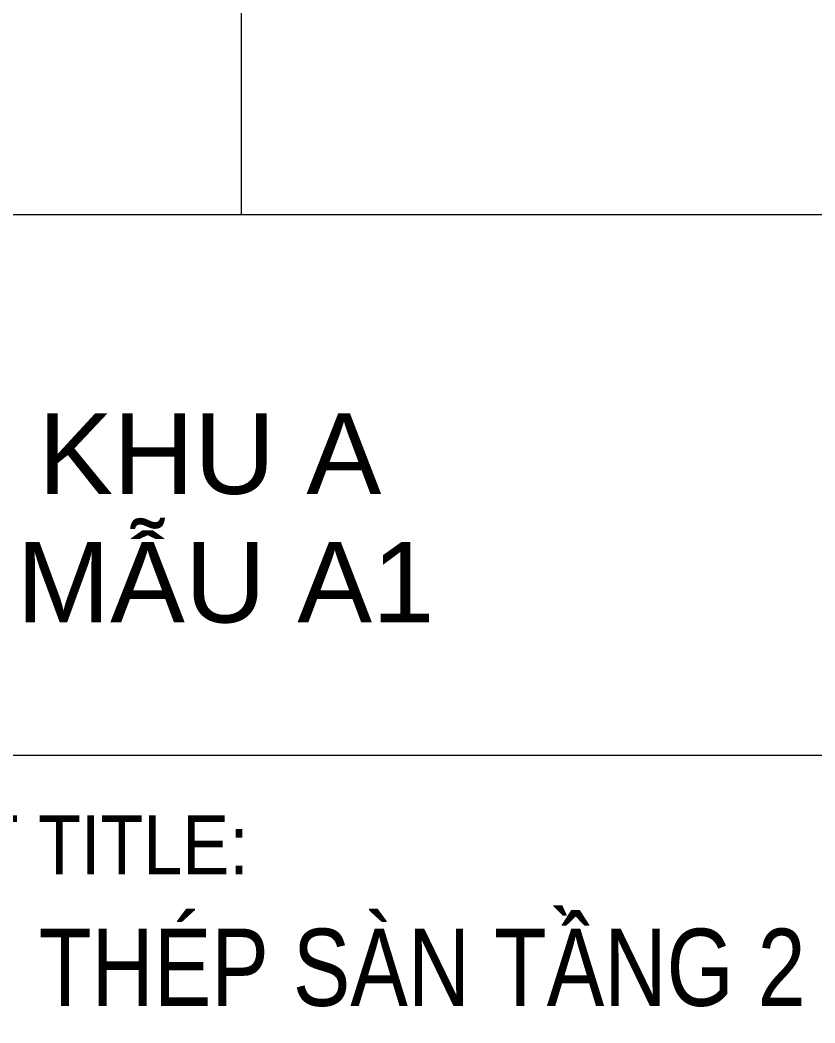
# Model space of a CAD drawing. Header units: inches. Extents: x -3538 to 66114, y -2541134 to 4288.
# Drawn here: x 34206 to 36678, y -85951 to -82832 of the extents above; entities that cross this region are included whole.
import ezdxf
from ezdxf.enums import TextEntityAlignment as Align

# ---------------------------------------------------------------- set-up
doc = ezdxf.new("R2010")
doc.units = ezdxf.units.IN
doc.header["$MEASUREMENT"] = 0
doc.layers.add('06.TEXT', color=2, linetype='Continuous')
for name, color, linetype, lineweight in [('KHUNGTEN', 7, 'Continuous', 20), ('Xref khung ten  A3 TKCS$0$A-KY HIEU', 34, 'Continuous', 20), ('Xref khung ten  A3 TKCS$0$A-TEXT', 9, 'Continuous', 18)]:
    doc.layers.add(name, color=color, linetype=linetype, lineweight=lineweight)
doc.styles.add('ARIAL', font='arial.ttf', dxfattribs={"width": 0.6})
doc.styles.add('Xref khung ten  A3 TKCS$0$AA - Arial - Regular', font='arial.ttf', dxfattribs={"height": 250})
doc.styles.add('Xref khung ten  A3 TKCS$0$ARIAL', font='arial.ttf')

# ---------------------------------------------------------------- blocks, each defined once
blk = doc.blocks.new('Xref khung ten  A3 TKCS')
at = {"layer": 'Xref khung ten  A3 TKCS$0$A-KY HIEU', "color": 0}
for p, q in [((-57346.043, -13881.291), (-57346.043, -13822.889)), ((-57376.705, -13881.291), (-57315.382, -13881.291)), ((-57376.705, -13898.111), (-57315.382, -13898.111))]:
    blk.add_line(p, q, dxfattribs=at)
at = {"layer": 'Xref khung ten  A3 TKCS$0$A-TEXT', "style": 'Xref khung ten  A3 TKCS$0$AA - Arial - Regular'}
for s, p in [('KHU A', (-57347.031, -13888.734)), ('MẪU A1', (-57346.538, -13892.734))]:
    blk.add_text(s, height=2.5, dxfattribs=at).set_placement(p, align=Align.MIDDLE_CENTER)
at = {"layer": 'Xref khung ten  A3 TKCS$0$A-TEXT', "style": 'Xref khung ten  A3 TKCS$0$ARIAL', "width": 0.85}
blk.add_text('TÊN BẢN VẼ - SHEET TITLE:', height=1.83967, dxfattribs=at).set_placement((-57375.188, -13900.9), align=Align.MIDDLE_LEFT)

msp = doc.modelspace()

# ---------------------------------------------------------------- block references
at = {"layer": 'KHUNGTEN', "xscale": 100, "yscale": 100, "zscale": 100}
msp.add_blockref('Xref khung ten  A3 TKCS', (5769499, 1304692.4), dxfattribs=at)

# ---------------------------------------------------------------- texts
at = {"layer": '06.TEXT', "color": 4, "style": 'ARIAL', "width": 0.8}
msp.add_text('MẶT BẰNG THÉP SÀN TẦNG 2', height=240, dxfattribs=at).set_placement((32789.4, -85898.4))

doc.saveas('drawing.dxf')
